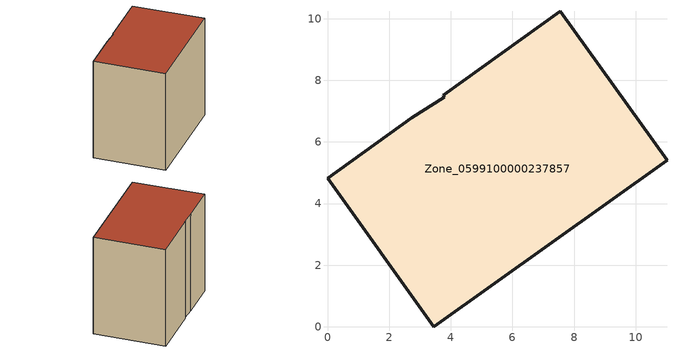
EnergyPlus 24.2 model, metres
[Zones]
Zone_0599100000237857
 floor ground (C_G): 7.56,10.24 11.02,5.41 3.45,0 0,4.82 2.73,6.78 3.8,7.45 3.75,7.51 z0
 wall outside (C_F): 11.02,5.41 7.56,10.24 3.75,7.51 3.8,7.45 2.73,6.78 0,4.82 3.45,0 11.02,5.41 z0:8.53
 roof outside (C_R): 3.8,7.45 2.73,6.78 0,4.82 3.45,0 11.02,5.41 7.56,10.24 3.75,7.51 z8.53
[BUILDING]
Pand.0599100000237857: North Axis=0; Terrain=City; Loads Convergence Tolerance Value=0.04; Temperature Convergence Tolerance Value=0.4; Solar Distribution=FullExterior; Maximum Number of Warmup Days=25; Minimum Number of Warmup Days=1
[Site:Location]
Rotterdam.The.Hague.AP_ZH_NLD Design_Conditions: Latitude=51.96; Longitude=4.45; Time Zone=1; Elevation=-4.5
[SITE:GROUNDTEMPERATURE:BUILDINGSURFACE]
18, 18, 18, 18, 18, 18, 18, 18, 18, 18, 18, 18
[MATERIAL] Thermal Absorptance=0.9; Solar Absorptance=0.7; Visible Absorptance=0.7
Name | Roughness | Thickness | Conductivity | Density | Specific Heat
G.TC.1975-1991 | MediumSmooth | 0.15 | 0.288461 | 540 | 1210
F.TC.1975-1991 | Rough | 0.3 | 0.230769 | 1920 | 840
R.TC.1975-1991 | MediumRough | 0.2 | 0.153846 | 1500 | 1000
[CONSTRUCTION]
C_G: G.TC.1975-1991
C_F: F.TC.1975-1991
C_R: R.TC.1975-1991
[ZONE]
Zone_0599100000237857: Type=1; Multiplier=1; Ceiling Height=Autocalculate; Volume=Autocalculate; Floor Area=autocalculate; Part of Total Floor Area=Yes
[ZONEINFILTRATION:DESIGNFLOWRATE]
Infil_Zone_0599100000237857: Zone or ZoneList or Space or SpaceList=Zone_0599100000237857; Schedule=AlwaysOn; Design Flow Rate Calculation Method=Flow/Area; Flow Rate per Floor Area=0.003; Constant Term Coefficient=1; Temperature Term Coefficient=0; Velocity Term Coefficient=0; Velocity Squared Term Coefficient=0
[HVACTEMPLATE:ZONE:IDEALLOADSAIRSYSTEM]
Zone_0599100000237857: Maximum Heating Supply Air Temperature=50; Minimum Cooling Supply Air Temperature=13; Maximum Heating Supply Air Humidity Ratio=0.0156; Minimum Cooling Supply Air Humidity Ratio=0.0077; Heating Limit=NoLimit; Cooling Limit=NoLimit; Dehumidification Control Type=ConstantSensibleHeatRatio; Cooling Sensible Heat Ratio=0.7; Dehumidification Setpoint=60; Humidification Control Type=None; Humidification Setpoint=30; Outdoor Air Method=None; Outdoor Air Flow Rate per Person=0.00944; Outdoor Air Flow Rate per Zone Floor Area=0; Outdoor Air Flow Rate per Zone=0; Demand Controlled Ventilation Type=None; Outdoor Air Economizer Type=NoEconomizer; Heat Recovery Type=None; Sensible Heat Recovery Effectiveness=0.7; Latent Heat Recovery Effectiveness=0.65
[ZONECONTROL:THERMOSTAT]
ThermostatControl_Zone_0599100000237857: Zone or ZoneList=Zone_0599100000237857; Control Type Schedule=DualSetpointControlType; Control 1=Thermostat_Zone_0599100000237857; Temperature Difference Between Cutout And Setpoint=0
[THERMOSTATSETPOINT:DUALSETPOINT]
Thermostat_Zone_0599100000237857: Heating Setpoint Temperature Schedule=HeatingSetpoint_Zone_0599100000237857; Cooling Setpoint Temperature Schedule=CoolingSetpoint_Zone_0599100000237857
[SCHEDULE:COMPACT]
HeatingSetpoint_Zone_0599100000237857: Through: 12/31, For: AllDays, Until: 24:00, 21
CoolingSetpoint_Zone_0599100000237857: Through: 12/31, For: AllDays, Until: 24:00, 24
DualSetpointControlType: Through: 12/31, For: AllDays, Until: 24:00, 4
AlwaysOn: Through: 12/31, For: AllDays, Until: 24:00, 1
